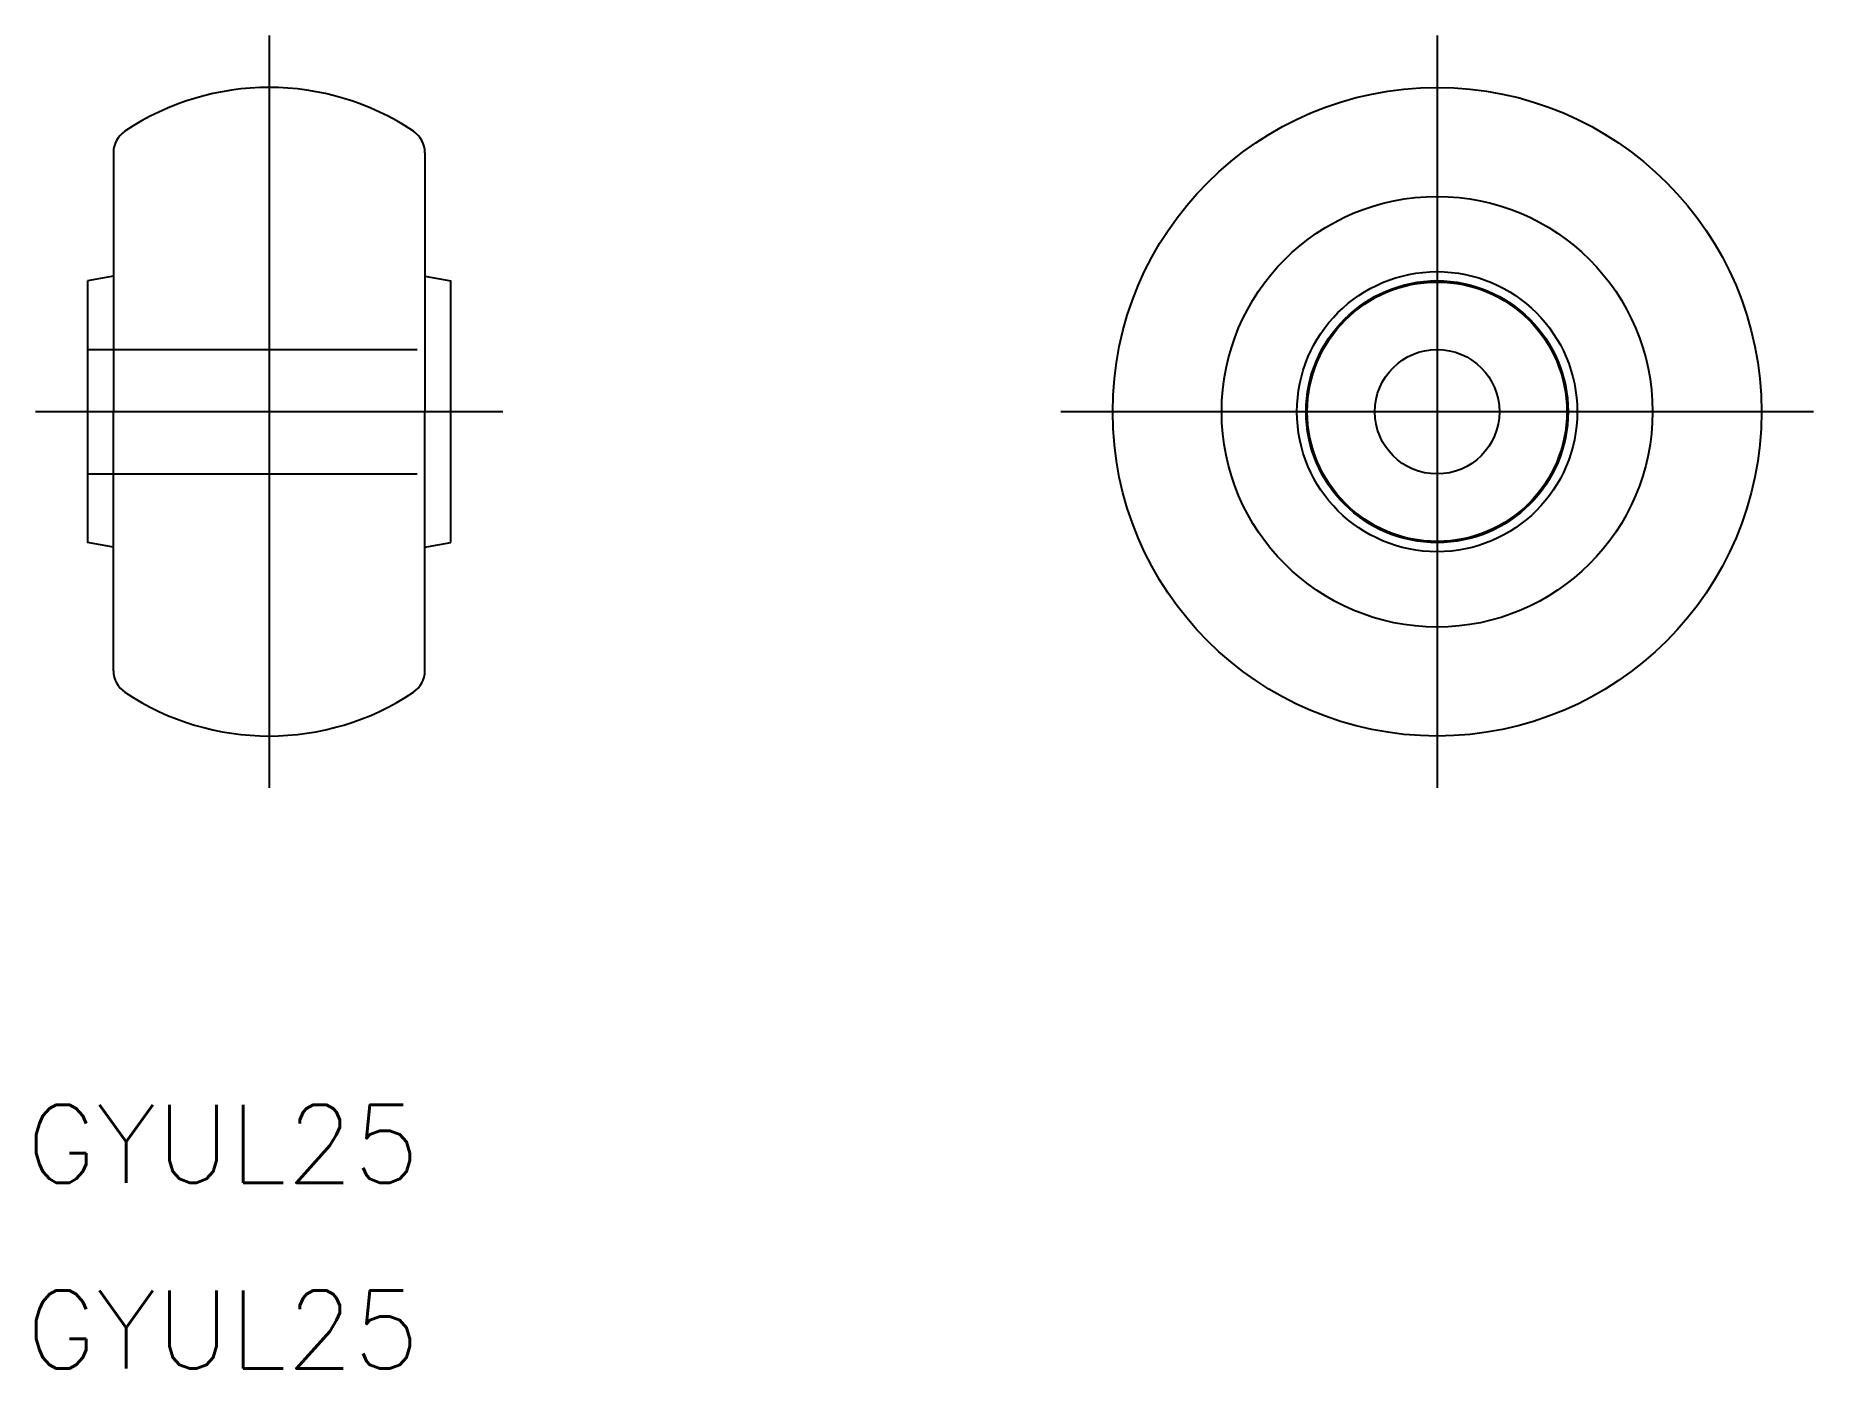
# Model space of a CAD drawing. Extents: x -54 to 14.5, y -36.9 to 14.5.
import ezdxf

# ---------------------------------------------------------------- set-up
doc = ezdxf.new("R2010")
doc.units = 0
doc.linetypes.add('CENTER', pattern=[50.8, 31.75, -6.35, 6.35, -6.35])
doc.linetypes.add('DASHED', pattern=[19.05, 12.7, -6.35])
doc.layers.get('0').update_dxf_attribs({"linetype": 'CONTINUOUS'})
doc.layers.add('CENTER', color=1, linetype='CENTER')
doc.styles.get("Standard").update_dxf_attribs({"font": 'txt.shx', "height": 3, "bigfont": 'bigfont.shx'})

msp = doc.modelspace()

# ---------------------------------------------------------------- linework, layer by layer
at = {"color": 7, "linetype": 'CONTINUOUS'}
for p, q in [((-51, 9.983), (-51, 0)), ((-39, 9.983), (-39, 0)), ((-51, 5.224), (-52, 5.047)), ((-52, 5.047), (-52, -5.047)), ((-39, 5.224), (-38, 5.047)), ((-38, -5.047), (-38, 5.047)), ((-51, -9.983), (-51, 0)), ((-39, -9.983), (-39, 0)), ((-51, -5.224), (-52, -5.047)), ((-39, -5.224), (-38, -5.047))]:
    msp.add_line(p, q, dxfattribs=at)
at = {"color": 3, "linetype": 'DASHED'}
for p, q in [((-52, 2.4), (-38, 2.4)), ((-52, -2.4), (-38, -2.4))]:
    msp.add_line(p, q, dxfattribs=at)
at = {"color": 7, "linetype": 'CONTINUOUS'}
for radius in [12.5, 8.3, 5.4, 5.047, 5, 2.4]:
    msp.add_circle((0, 0), radius, dxfattribs=at)
for centre, radius, start, end in [((-45, 2.5), 10, 56.25101, 123.74899), ((-50, 9.983), 1, 123.74899, 180), ((-40, 9.983), 1, 0, 56.25101), ((-50, -9.983), 1, 180, 236.25101), ((-40, -9.983), 1, 303.74899, 0), ((-45, -2.5), 10, 236.25101, 303.74899)]:
    msp.add_arc(centre, radius, start, end, dxfattribs=at)
at = {"layer": 'CENTER', "color": 1, "linetype": 'CENTER'}
for p, q in [((-45, 14.5), (-45, -14.5)), ((0, 14.5), (0, -14.5)), ((-36, 0), (-54, 0)), ((14.5, 0), (-14.5, 0))]:
    msp.add_line(p, q, dxfattribs=at)

# ---------------------------------------------------------------- texts
at = {"color": 7, "linetype": 'CONTINUOUS'}
for p in [(-54.362, -29.717), (-54.362, -36.878)]:
    msp.add_text('GYUL25', height=3, dxfattribs=at).set_placement(p)

doc.saveas('drawing.dxf')
